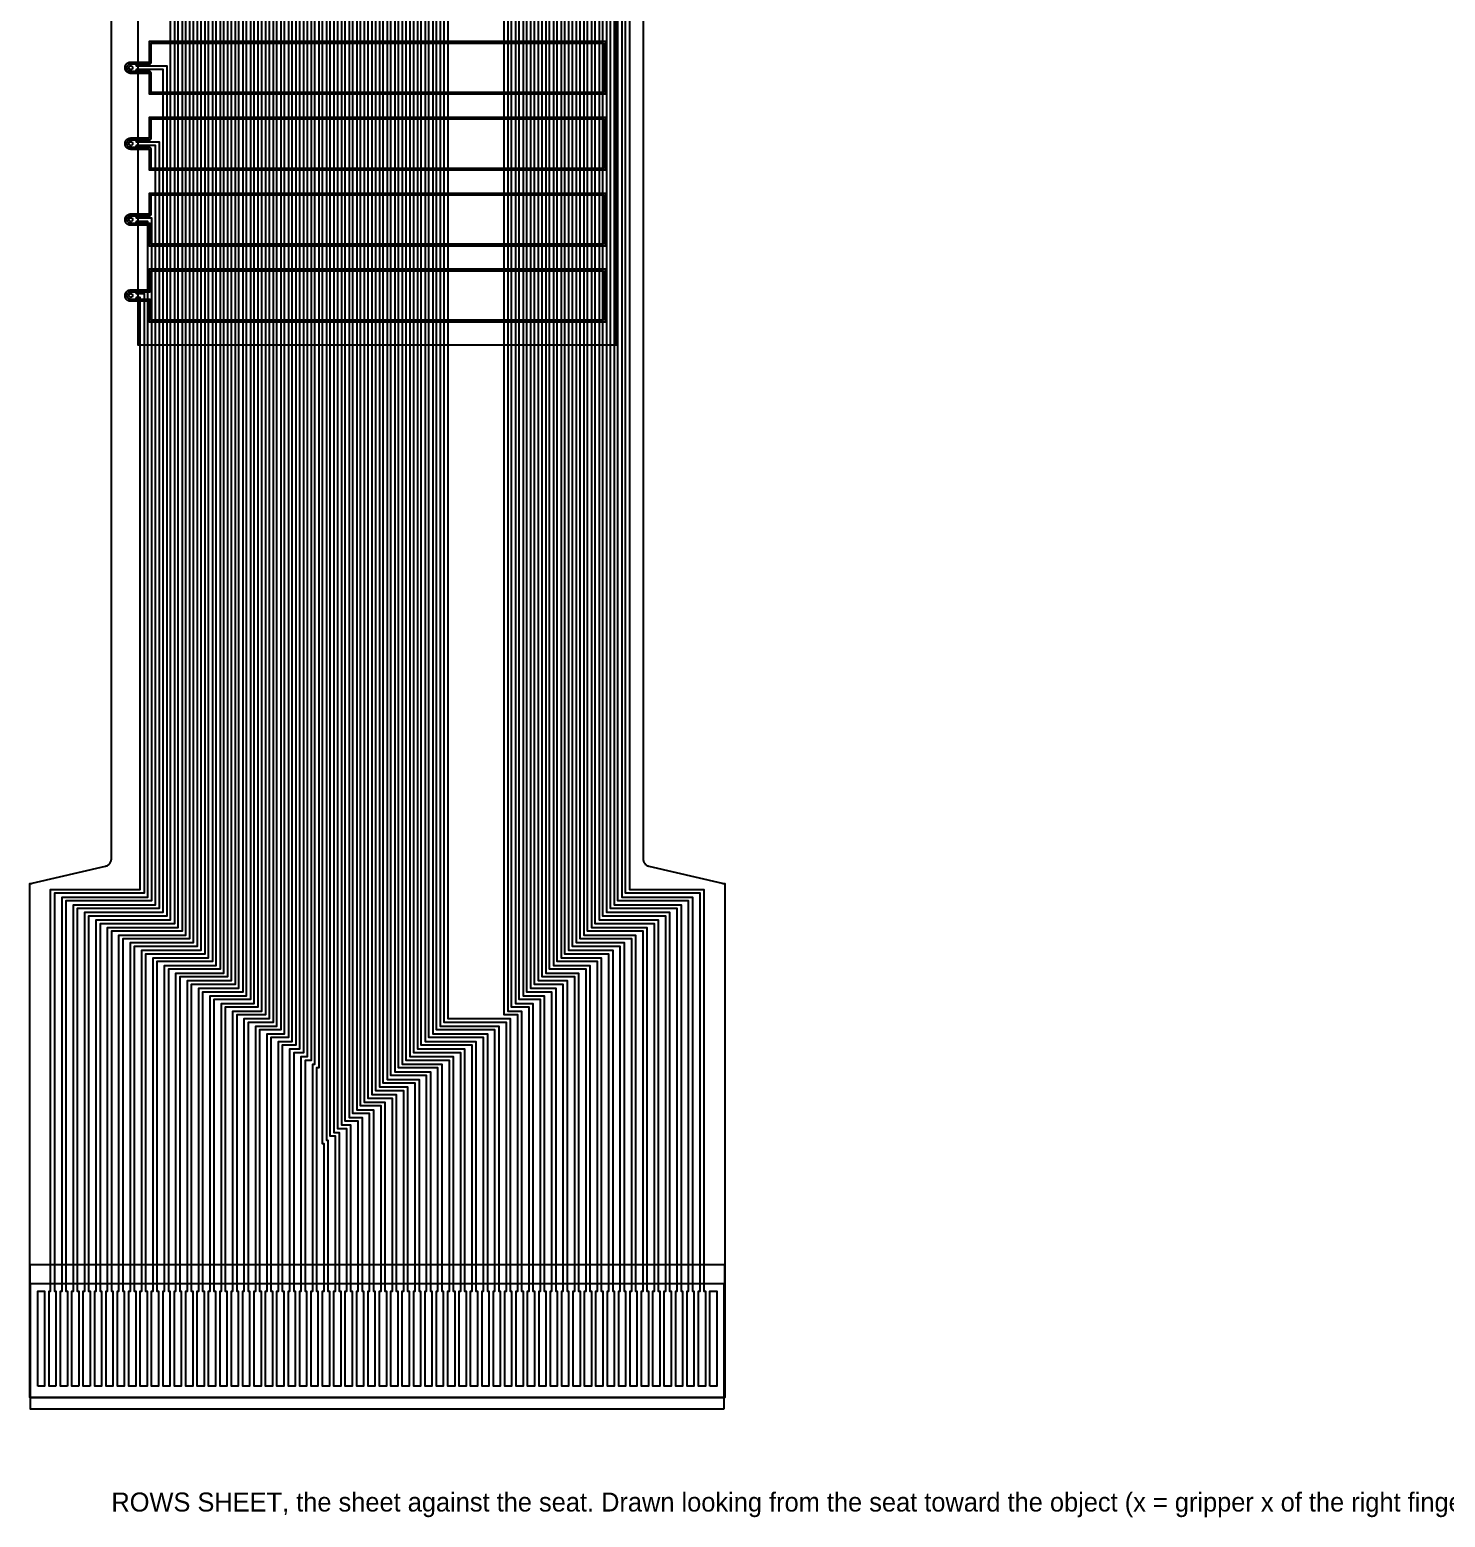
# Model space of a CAD drawing. Header units: millimetres. Extents: x -10 to 140, y -22 to 118.
# Drawn here: x -9.61 to 27.66, y -21.58 to 17.59 of the extents above; entities that cross this region are included whole.
import ezdxf

# ---------------------------------------------------------------- set-up
doc = ezdxf.new("R2010")
doc.units = ezdxf.units.MM
for name, color, linetype in [('COVERLAY_OPEN_L1', 3, 'Continuous'), ('COVERLAY_OPEN_L2', 4, 'Continuous'), ('CU_L1', 1, 'Continuous'), ('CU_L2', 5, 'Continuous'), ('NOTE', 8, 'Continuous'), ('OUTLINE', 7, 'Continuous'), ('STIFFENER', 8, 'Continuous'), ('VELOSTAT', 2, 'Continuous'), ('VIA', 6, 'Continuous')]:
    doc.layers.add(name, color=color, linetype=linetype)

msp = doc.modelspace()

# ---------------------------------------------------------------- linework, layer by layer
at = {"layer": 'COVERLAY_OPEN_L1'}
for points in [[(-7.037, 16.54), (-7.042, 16.551), (-7.046, 16.564), (-7.049, 16.576), (-7.05, 16.59), (-7.049, 16.603), (-7.046, 16.615), (-7.042, 16.628), (-7.037, 16.639), (-7.029, 16.65), (-7.021, 16.66), (-7.011, 16.669), (-7, 16.676), (-6.988, 16.682), (-6.976, 16.686), (-6.963, 16.689), (-6.948, 16.69), (-6.46, 16.69), (-6.455, 16.69), (-6.45, 16.69), (-6.445, 16.692), (-6.441, 16.693), (-6.436, 16.695), (-6.432, 16.698), (-6.428, 16.701), (-6.425, 16.704), (-6.421, 16.708), (-6.418, 16.712), (-6.416, 16.716), (-6.414, 16.72), (-6.412, 16.725), (-6.411, 16.73), (-6.41, 16.735), (-6.41, 16.74), (-6.41, 17.24), (5.49, 17.24), (5.49, 15.94), (-6.41, 15.94), (-6.41, 16.44), (-6.41, 16.444), (-6.411, 16.449), (-6.412, 16.454), (-6.414, 16.459), (-6.416, 16.463), (-6.418, 16.467), (-6.421, 16.471), (-6.425, 16.475), (-6.428, 16.478), (-6.432, 16.481), (-6.436, 16.484), (-6.441, 16.486), (-6.445, 16.487), (-6.45, 16.489), (-6.455, 16.489), (-6.46, 16.49), (-6.948, 16.49), (-6.963, 16.49), (-6.976, 16.493), (-6.988, 16.497), (-7, 16.503), (-7.011, 16.51), (-7.021, 16.519), (-7.029, 16.529), (-7.037, 16.54)], [(-7.037, 14.54), (-7.042, 14.551), (-7.046, 14.564), (-7.049, 14.576), (-7.05, 14.59), (-7.049, 14.603), (-7.046, 14.615), (-7.042, 14.628), (-7.037, 14.639), (-7.029, 14.65), (-7.021, 14.66), (-7.011, 14.669), (-7, 14.676), (-6.988, 14.682), (-6.976, 14.686), (-6.963, 14.689), (-6.948, 14.69), (-6.46, 14.69), (-6.455, 14.69), (-6.45, 14.69), (-6.445, 14.692), (-6.441, 14.693), (-6.436, 14.695), (-6.432, 14.698), (-6.428, 14.701), (-6.425, 14.704), (-6.421, 14.708), (-6.418, 14.712), (-6.416, 14.716), (-6.414, 14.72), (-6.412, 14.725), (-6.411, 14.73), (-6.41, 14.735), (-6.41, 14.74), (-6.41, 15.24), (5.49, 15.24), (5.49, 13.94), (-6.41, 13.94), (-6.41, 14.44), (-6.41, 14.444), (-6.411, 14.449), (-6.412, 14.454), (-6.414, 14.459), (-6.416, 14.463), (-6.418, 14.467), (-6.421, 14.471), (-6.425, 14.475), (-6.428, 14.478), (-6.432, 14.481), (-6.436, 14.484), (-6.441, 14.486), (-6.445, 14.487), (-6.45, 14.489), (-6.455, 14.489), (-6.46, 14.49), (-6.948, 14.49), (-6.963, 14.49), (-6.976, 14.493), (-6.988, 14.497), (-7, 14.503), (-7.011, 14.51), (-7.021, 14.519), (-7.029, 14.529), (-7.037, 14.54)], [(-7.037, 12.54), (-7.042, 12.551), (-7.046, 12.564), (-7.049, 12.576), (-7.05, 12.59), (-7.049, 12.603), (-7.046, 12.615), (-7.042, 12.628), (-7.037, 12.639), (-7.029, 12.65), (-7.021, 12.66), (-7.011, 12.669), (-7, 12.676), (-6.988, 12.682), (-6.976, 12.686), (-6.963, 12.689), (-6.948, 12.69), (-6.46, 12.69), (-6.455, 12.69), (-6.45, 12.69), (-6.445, 12.692), (-6.441, 12.693), (-6.436, 12.695), (-6.432, 12.698), (-6.428, 12.701), (-6.425, 12.704), (-6.421, 12.708), (-6.418, 12.712), (-6.416, 12.716), (-6.414, 12.72), (-6.412, 12.725), (-6.411, 12.73), (-6.41, 12.735), (-6.41, 12.74), (-6.41, 13.24), (5.49, 13.24), (5.49, 11.94), (-6.41, 11.94), (-6.41, 12.44), (-6.41, 12.444), (-6.411, 12.449), (-6.412, 12.454), (-6.414, 12.459), (-6.416, 12.463), (-6.418, 12.467), (-6.421, 12.471), (-6.425, 12.475), (-6.428, 12.478), (-6.432, 12.481), (-6.436, 12.484), (-6.441, 12.486), (-6.445, 12.487), (-6.45, 12.489), (-6.455, 12.489), (-6.46, 12.49), (-6.948, 12.49), (-6.963, 12.49), (-6.976, 12.493), (-6.988, 12.497), (-7, 12.503), (-7.011, 12.51), (-7.021, 12.519), (-7.029, 12.529), (-7.037, 12.54)], [(-7.029, 10.529), (-7.037, 10.54), (-7.042, 10.551), (-7.046, 10.564), (-7.049, 10.576), (-7.05, 10.59), (-7.049, 10.603), (-7.046, 10.615), (-7.042, 10.628), (-7.037, 10.639), (-7.029, 10.65), (-7.021, 10.66), (-7.011, 10.669), (-7, 10.676), (-6.988, 10.682), (-6.976, 10.686), (-6.963, 10.689), (-6.948, 10.69), (-6.46, 10.69), (-6.455, 10.69), (-6.45, 10.69), (-6.445, 10.692), (-6.441, 10.693), (-6.436, 10.695), (-6.432, 10.698), (-6.428, 10.701), (-6.425, 10.704), (-6.421, 10.708), (-6.418, 10.712), (-6.416, 10.716), (-6.414, 10.72), (-6.412, 10.725), (-6.411, 10.73), (-6.41, 10.735), (-6.41, 10.74), (-6.41, 11.24), (5.49, 11.24), (5.49, 9.94), (-6.41, 9.94), (-6.41, 10.44), (-6.41, 10.444), (-6.411, 10.449), (-6.412, 10.454), (-6.414, 10.459), (-6.416, 10.463), (-6.418, 10.467), (-6.421, 10.471), (-6.425, 10.475), (-6.428, 10.478), (-6.432, 10.481), (-6.436, 10.484), (-6.441, 10.486), (-6.445, 10.487), (-6.45, 10.489), (-6.455, 10.489), (-6.46, 10.49), (-6.948, 10.49), (-6.963, 10.49), (-6.976, 10.493), (-6.988, 10.497), (-7, 10.503), (-7.011, 10.51), (-7.021, 10.519), (-7.029, 10.529)]]:
    msp.add_lwpolyline(points, close=True, dxfattribs=at)
at = {"layer": 'COVERLAY_OPEN_L2'}
msp.add_lwpolyline([(8.68, -18.73), (8.68, -15.43), (-9.6, -15.43), (-9.6, -18.73), (8.68, -18.73)], close=True, dxfattribs=at)
at = {"layer": 'CU_L1'}
for points in [[(-6.97, 16.441), (-6.989, 16.445), (-7.007, 16.451), (-7.025, 16.46), (-7.041, 16.47), (-7.056, 16.483), (-7.069, 16.498), (-7.08, 16.515), (-7.089, 16.532), (-7.095, 16.551), (-7.099, 16.57), (-7.1, 16.59), (-7.099, 16.609), (-7.095, 16.628), (-7.089, 16.647), (-7.08, 16.665), (-7.069, 16.681), (-7.056, 16.696), (-7.041, 16.709), (-7.025, 16.719), (-7.007, 16.728), (-6.989, 16.734), (-6.97, 16.738), (-6.95, 16.74), (-6.46, 16.74), (-6.46, 17.29), (5.54, 17.29), (5.54, 15.89), (-6.46, 15.89), (-6.46, 16.44), (-6.95, 16.44), (-6.97, 16.441)], [(-6.97, 14.441), (-6.989, 14.445), (-7.007, 14.451), (-7.025, 14.46), (-7.041, 14.47), (-7.056, 14.483), (-7.069, 14.498), (-7.08, 14.515), (-7.089, 14.532), (-7.095, 14.551), (-7.099, 14.57), (-7.1, 14.59), (-7.099, 14.609), (-7.095, 14.628), (-7.089, 14.647), (-7.08, 14.665), (-7.069, 14.681), (-7.056, 14.696), (-7.041, 14.709), (-7.025, 14.719), (-7.007, 14.728), (-6.989, 14.734), (-6.97, 14.738), (-6.95, 14.74), (-6.46, 14.74), (-6.46, 15.29), (5.54, 15.29), (5.54, 13.89), (-6.46, 13.89), (-6.46, 14.44), (-6.95, 14.44), (-6.97, 14.441)], [(-6.97, 12.441), (-6.989, 12.445), (-7.007, 12.451), (-7.025, 12.46), (-7.041, 12.47), (-7.056, 12.483), (-7.069, 12.498), (-7.08, 12.515), (-7.089, 12.532), (-7.095, 12.551), (-7.099, 12.57), (-7.1, 12.59), (-7.099, 12.609), (-7.095, 12.628), (-7.089, 12.647), (-7.08, 12.665), (-7.069, 12.681), (-7.056, 12.696), (-7.041, 12.709), (-7.025, 12.719), (-7.007, 12.728), (-6.989, 12.734), (-6.97, 12.738), (-6.95, 12.74), (-6.46, 12.74), (-6.46, 13.29), (5.54, 13.29), (5.54, 11.89), (-6.46, 11.89), (-6.46, 12.44), (-6.95, 12.44), (-6.97, 12.441)], [(-6.97, 10.441), (-6.989, 10.445), (-7.007, 10.451), (-7.025, 10.46), (-7.041, 10.47), (-7.056, 10.483), (-7.069, 10.498), (-7.08, 10.515), (-7.089, 10.532), (-7.095, 10.551), (-7.099, 10.57), (-7.1, 10.59), (-7.099, 10.609), (-7.095, 10.628), (-7.089, 10.647), (-7.08, 10.665), (-7.069, 10.681), (-7.056, 10.696), (-7.041, 10.709), (-7.025, 10.719), (-7.007, 10.728), (-6.989, 10.734), (-6.97, 10.738), (-6.95, 10.74), (-6.46, 10.74), (-6.46, 11.29), (5.54, 11.29), (5.54, 9.89), (-6.46, 9.89), (-6.46, 10.44), (-6.95, 10.44), (-6.97, 10.441)]]:
    msp.add_lwpolyline(points, close=True, dxfattribs=at)
at = {"layer": 'CU_L2'}
for points in [[(5.98, 98.389), (5.98, 0), (5.98, -5.25), (7.84, -5.25), (7.84, -15.63), (7.88, -15.63), (7.88, -18.13), (7.88, -18.13), (7.84, -18.13), (7.74, -18.13), (7.7, -18.13), (7.7, -15.63), (7.74, -15.63), (7.74, -5.35), (5.88, -5.35), (5.88, 0), (5.88, 98.289)], [(6.18, 98.589), (6.18, 0), (6.18, -5.05), (8.14, -5.05), (8.14, -15.63), (8.18, -15.63), (8.18, -18.13), (8.18, -18.13), (8.14, -18.13), (8.04, -18.13), (8, -18.13), (8, -15.63), (8.04, -15.63), (8.04, -5.15), (6.08, -5.15), (6.08, 0), (6.08, 98.489)], [(5.58, 97.989), (5.58, 0), (5.58, -5.65), (7.24, -5.65), (7.24, -15.63), (7.28, -15.63), (7.28, -18.13), (7.28, -18.13), (7.24, -18.13), (7.14, -18.13), (7.1, -18.13), (7.1, -15.63), (7.14, -15.63), (7.14, -5.75), (5.48, -5.75), (5.48, 0), (5.48, 97.889)], [(5.78, 98.189), (5.78, 0), (5.78, -5.45), (7.54, -5.45), (7.54, -15.63), (7.58, -15.63), (7.58, -18.13), (7.58, -18.13), (7.54, -18.13), (7.44, -18.13), (7.4, -18.13), (7.4, -15.63), (7.44, -15.63), (7.44, -5.55), (5.68, -5.55), (5.68, 0), (5.68, 98.089)], [(5.18, 97.589), (5.18, 0), (5.18, -6.05), (6.64, -6.05), (6.64, -15.63), (6.68, -15.63), (6.68, -18.13), (6.68, -18.13), (6.64, -18.13), (6.54, -18.13), (6.5, -18.13), (6.5, -15.63), (6.54, -15.63), (6.54, -6.15), (5.08, -6.15), (5.08, 0), (5.08, 97.489)], [(5.38, 97.789), (5.38, 0), (5.38, -5.85), (6.94, -5.85), (6.94, -15.63), (6.98, -15.63), (6.98, -18.13), (6.98, -18.13), (6.94, -18.13), (6.84, -18.13), (6.8, -18.13), (6.8, -15.63), (6.84, -15.63), (6.84, -5.95), (5.28, -5.95), (5.28, 0), (5.28, 97.689)], [(4.78, 97.189), (4.78, 0), (4.78, -6.45), (6.04, -6.45), (6.04, -15.63), (6.08, -15.63), (6.08, -18.13), (6.08, -18.13), (6.04, -18.13), (5.94, -18.13), (5.9, -18.13), (5.9, -15.63), (5.94, -15.63), (5.94, -6.55), (4.68, -6.55), (4.68, 0), (4.68, 97.089)], [(4.98, 97.389), (4.98, 0), (4.98, -6.25), (6.34, -6.25), (6.34, -15.63), (6.38, -15.63), (6.38, -18.13), (6.38, -18.13), (6.34, -18.13), (6.24, -18.13), (6.2, -18.13), (6.2, -15.63), (6.24, -15.63), (6.24, -6.35), (4.88, -6.35), (4.88, 0), (4.88, 97.289)], [(4.38, 96.789), (4.38, 0), (4.38, -6.85), (5.44, -6.85), (5.44, -15.63), (5.48, -15.63), (5.48, -18.13), (5.48, -18.13), (5.44, -18.13), (5.34, -18.13), (5.3, -18.13), (5.3, -15.63), (5.34, -15.63), (5.34, -6.95), (4.28, -6.95), (4.28, 0), (4.28, 96.689)], [(4.58, 96.989), (4.58, 0), (4.58, -6.65), (5.74, -6.65), (5.74, -15.63), (5.78, -15.63), (5.78, -18.13), (5.78, -18.13), (5.74, -18.13), (5.64, -18.13), (5.6, -18.13), (5.6, -15.63), (5.64, -15.63), (5.64, -6.75), (4.48, -6.75), (4.48, 0), (4.48, 96.889)], [(3.98, 96.389), (3.98, 0), (3.98, -7.25), (4.84, -7.25), (4.84, -15.63), (4.88, -15.63), (4.88, -18.13), (4.88, -18.13), (4.84, -18.13), (4.74, -18.13), (4.7, -18.13), (4.7, -15.63), (4.74, -15.63), (4.74, -7.35), (3.88, -7.35), (3.88, 0), (3.88, 96.289)], [(4.18, 96.589), (4.18, 0), (4.18, -7.05), (5.14, -7.05), (5.14, -15.63), (5.18, -15.63), (5.18, -18.13), (5.18, -18.13), (5.14, -18.13), (5.04, -18.13), (5, -18.13), (5, -15.63), (5.04, -15.63), (5.04, -7.15), (4.08, -7.15), (4.08, 0), (4.08, 96.489)], [(3.58, 95.989), (3.58, 0), (3.58, -7.65), (4.24, -7.65), (4.24, -15.63), (4.28, -15.63), (4.28, -18.13), (4.28, -18.13), (4.24, -18.13), (4.14, -18.13), (4.1, -18.13), (4.1, -15.63), (4.14, -15.63), (4.14, -7.75), (3.48, -7.75), (3.48, 0), (3.48, 95.889)], [(3.78, 96.189), (3.78, 0), (3.78, -7.45), (4.54, -7.45), (4.54, -15.63), (4.58, -15.63), (4.58, -18.13), (4.58, -18.13), (4.54, -18.13), (4.44, -18.13), (4.4, -18.13), (4.4, -15.63), (4.44, -15.63), (4.44, -7.55), (3.68, -7.55), (3.68, 0), (3.68, 96.089)], [(3.18, 95.589), (3.18, 0), (3.18, -8.05), (3.64, -8.05), (3.64, -15.63), (3.68, -15.63), (3.68, -18.13), (3.68, -18.13), (3.64, -18.13), (3.54, -18.13), (3.5, -18.13), (3.5, -15.63), (3.54, -15.63), (3.54, -8.15), (3.08, -8.15), (3.08, 0), (3.08, 95.489)], [(3.38, 95.789), (3.38, 0), (3.38, -7.85), (3.94, -7.85), (3.94, -15.63), (3.98, -15.63), (3.98, -18.13), (3.98, -18.13), (3.94, -18.13), (3.84, -18.13), (3.8, -18.13), (3.8, -15.63), (3.84, -15.63), (3.84, -7.95), (3.28, -7.95), (3.28, 0), (3.28, 95.689)], [(2.98, 95.389), (2.98, 0), (2.98, -8.25), (3.34, -8.25), (3.34, -15.63), (3.38, -15.63), (3.38, -18.13), (3.38, -18.13), (3.34, -18.13), (3.24, -18.13), (3.2, -18.13), (3.2, -15.63), (3.24, -15.63), (3.24, -8.35), (2.88, -8.35), (2.88, 0), (2.88, 95.289)], [(1.4, 90.639), (1.4, 0), (1.4, -8.45), (3.04, -8.45), (3.04, -15.63), (3.08, -15.63), (3.08, -18.13), (3.08, -18.13), (3.04, -18.13), (2.94, -18.13), (2.9, -18.13), (2.9, -15.63), (2.94, -15.63), (2.94, -8.55), (1.3, -8.55), (1.3, 0), (1.3, 90.54)], [(1.2, 88.639), (1.2, 0), (1.2, -8.65), (2.74, -8.65), (2.74, -15.63), (2.78, -15.63), (2.78, -18.13), (2.78, -18.13), (2.74, -18.13), (2.64, -18.13), (2.6, -18.13), (2.6, -15.63), (2.64, -15.63), (2.64, -8.75), (1.1, -8.75), (1.1, 0), (1.1, 88.54)], [(1, 86.639), (1, 0), (1, -8.85), (2.44, -8.85), (2.44, -15.63), (2.48, -15.63), (2.48, -18.13), (2.48, -18.13), (2.44, -18.13), (2.34, -18.13), (2.3, -18.13), (2.3, -15.63), (2.34, -15.63), (2.34, -8.95), (0.9, -8.95), (0.9, 0), (0.9, 86.54)], [(0.8, 84.639), (0.8, 0), (0.8, -9.05), (2.14, -9.05), (2.14, -15.63), (2.18, -15.63), (2.18, -18.13), (2.18, -18.13), (2.14, -18.13), (2.04, -18.13), (2, -18.13), (2, -15.63), (2.04, -15.63), (2.04, -9.15), (0.7, -9.15), (0.7, 0), (0.7, 84.54)], [(0.6, 82.639), (0.6, 0), (0.6, -9.25), (1.84, -9.25), (1.84, -15.63), (1.88, -15.63), (1.88, -18.13), (1.88, -18.13), (1.84, -18.13), (1.74, -18.13), (1.7, -18.13), (1.7, -15.63), (1.74, -15.63), (1.74, -9.35), (0.5, -9.35), (0.5, 0), (0.5, 82.54)], [(0.4, 80.639), (0.4, 0), (0.4, -9.45), (1.54, -9.45), (1.54, -15.63), (1.58, -15.63), (1.58, -18.13), (1.58, -18.13), (1.54, -18.13), (1.44, -18.13), (1.4, -18.13), (1.4, -15.63), (1.44, -15.63), (1.44, -9.55), (0.3, -9.55), (0.3, 0), (0.3, 80.54)], [(0.2, 78.639), (0.2, 0), (0.2, -9.65), (1.24, -9.65), (1.24, -15.63), (1.28, -15.63), (1.28, -18.13), (1.28, -18.13), (1.24, -18.13), (1.14, -18.13), (1.1, -18.13), (1.1, -15.63), (1.14, -15.63), (1.14, -9.75), (0.1, -9.75), (0.1, 0), (0.1, 0), (0.1, 78.54)], [(0, 76.639), (0, 0), (0, 0), (0, -9.85), (0.94, -9.85), (0.94, -15.63), (0.98, -15.63), (0.98, -18.13), (0.98, -18.13), (0.94, -18.13), (0.84, -18.13), (0.8, -18.13), (0.8, -15.63), (0.84, -15.63), (0.84, -9.95), (-0.1, -9.95), (-0.1, 0), (-0.1, 0), (-0.1, 76.54)], [(-0.2, 74.639), (-0.2, 0), (-0.2, -10.05), (0.64, -10.05), (0.64, -15.63), (0.68, -15.63), (0.68, -18.13), (0.68, -18.13), (0.64, -18.13), (0.54, -18.13), (0.5, -18.13), (0.5, -15.63), (0.54, -15.63), (0.54, -10.15), (-0.3, -10.15), (-0.3, 0), (-0.3, 74.54)], [(-0.4, 72.639), (-0.4, 0), (-0.4, -10.25), (0.34, -10.25), (0.34, -15.63), (0.38, -15.63), (0.38, -18.13), (0.38, -18.13), (0.34, -18.13), (0.24, -18.13), (0.2, -18.13), (0.2, -15.63), (0.24, -15.63), (0.24, -10.35), (-0.5, -10.35), (-0.5, 0), (-0.5, 72.54)], [(-0.6, 70.639), (-0.6, 0), (-0.6, -10.45), (0.04, -10.45), (0.04, -15.63), (0.08, -15.63), (0.08, -18.13), (0.08, -18.13), (0.04, -18.13), (-0.06, -18.13), (-0.1, -18.13), (-0.1, -15.63), (-0.06, -15.63), (-0.06, -10.55), (-0.7, -10.55), (-0.7, 0), (-0.7, 70.54)], [(-0.8, 68.639), (-0.8, 0), (-0.8, -10.65), (-0.26, -10.65), (-0.26, -15.63), (-0.22, -15.63), (-0.22, -18.13), (-0.22, -18.13), (-0.26, -18.13), (-0.36, -18.13), (-0.4, -18.13), (-0.4, -15.63), (-0.36, -15.63), (-0.36, -10.75), (-0.9, -10.75), (-0.9, 0), (-0.9, 68.54)], [(-1, 66.639), (-1, 0), (-1, -10.85), (-0.56, -10.85), (-0.56, -15.63), (-0.52, -15.63), (-0.52, -18.13), (-0.52, -18.13), (-0.56, -18.13), (-0.66, -18.13), (-0.7, -18.13), (-0.7, -15.63), (-0.66, -15.63), (-0.66, -10.95), (-1.1, -10.95), (-1.1, 0), (-1.1, 66.54)], [(-1.2, 64.639), (-1.2, 0), (-1.2, -11.05), (-0.86, -11.05), (-0.86, -15.63), (-0.82, -15.63), (-0.82, -18.13), (-0.82, -18.13), (-0.86, -18.13), (-0.96, -18.13), (-1, -18.13), (-1, -15.63), (-0.96, -15.63), (-0.96, -11.15), (-1.3, -11.15), (-1.3, 0), (-1.3, 64.54)], [(-1.4, 62.639), (-1.4, 0), (-1.4, -11.25), (-1.16, -11.25), (-1.16, -15.63), (-1.12, -15.63), (-1.12, -18.13), (-1.12, -18.13), (-1.16, -18.13), (-1.26, -18.13), (-1.3, -18.13), (-1.3, -15.63), (-1.26, -15.63), (-1.26, -11.35), (-1.5, -11.35), (-1.5, 0), (-1.5, 62.54)], [(-1.6, 60.639), (-1.6, 0), (-1.6, -11.45), (-1.46, -11.45), (-1.46, -15.63), (-1.42, -15.63), (-1.42, -18.13), (-1.42, -18.13), (-1.46, -18.13), (-1.56, -18.13), (-1.6, -18.13), (-1.6, -15.63), (-1.56, -15.63), (-1.56, -11.55), (-1.7, -11.55), (-1.7, 0), (-1.7, 60.54)], [(-1.8, 58.639), (-1.8, 0), (-1.8, -11.65), (-1.76, -11.65), (-1.76, -15.63), (-1.72, -15.63), (-1.72, -18.13), (-1.72, -18.13), (-1.76, -18.13), (-1.86, -18.13), (-1.9, -18.13), (-1.9, -15.63), (-1.86, -15.63), (-1.86, -11.75), (-1.9, -11.75), (-1.9, 0), (-1.9, 58.54)], [(-2, 56.639), (-2, 0), (-2, -9.75), (-2.06, -9.75), (-2.06, -15.63), (-2.02, -15.63), (-2.02, -18.13), (-2.02, -18.13), (-2.06, -18.13), (-2.16, -18.13), (-2.2, -18.13), (-2.2, -15.63), (-2.16, -15.63), (-2.16, -9.65), (-2.1, -9.65), (-2.1, 0), (-2.1, 56.54)], [(-2.2, 54.639), (-2.2, 0), (-2.2, -9.55), (-2.36, -9.55), (-2.36, -15.63), (-2.32, -15.63), (-2.32, -18.13), (-2.32, -18.13), (-2.36, -18.13), (-2.46, -18.13), (-2.5, -18.13), (-2.5, -15.63), (-2.46, -15.63), (-2.46, -9.45), (-2.3, -9.45), (-2.3, 0), (-2.3, 54.54)], [(-2.4, 52.639), (-2.4, 0), (-2.4, -9.35), (-2.66, -9.35), (-2.66, -15.63), (-2.62, -15.63), (-2.62, -18.13), (-2.62, -18.13), (-2.66, -18.13), (-2.76, -18.13), (-2.8, -18.13), (-2.8, -15.63), (-2.76, -15.63), (-2.76, -9.25), (-2.5, -9.25), (-2.5, 0), (-2.5, 52.54)], [(-2.6, 50.639), (-2.6, 0), (-2.6, -9.15), (-2.96, -9.15), (-2.96, -15.63), (-2.92, -15.63), (-2.92, -18.13), (-2.92, -18.13), (-2.96, -18.13), (-3.06, -18.13), (-3.1, -18.13), (-3.1, -15.63), (-3.06, -15.63), (-3.06, -9.05), (-2.7, -9.05), (-2.7, 0), (-2.7, 50.54)], [(-2.8, 48.639), (-2.8, 0), (-2.8, -8.95), (-3.26, -8.95), (-3.26, -15.63), (-3.22, -15.63), (-3.22, -18.13), (-3.22, -18.13), (-3.26, -18.13), (-3.36, -18.13), (-3.4, -18.13), (-3.4, -15.63), (-3.36, -15.63), (-3.36, -8.85), (-2.9, -8.85), (-2.9, 0), (-2.9, 48.54)], [(-3, 46.639), (-3, 0), (-3, -8.75), (-3.56, -8.75), (-3.56, -15.63), (-3.52, -15.63), (-3.52, -18.13), (-3.52, -18.13), (-3.56, -18.13), (-3.66, -18.13), (-3.7, -18.13), (-3.7, -15.63), (-3.66, -15.63), (-3.66, -8.65), (-3.1, -8.65), (-3.1, 0), (-3.1, 46.54)], [(-3.2, 44.639), (-3.2, 0), (-3.2, -8.55), (-3.86, -8.55), (-3.86, -15.63), (-3.82, -15.63), (-3.82, -18.13), (-3.82, -18.13), (-3.86, -18.13), (-3.96, -18.13), (-4, -18.13), (-4, -15.63), (-3.96, -15.63), (-3.96, -8.45), (-3.3, -8.45), (-3.3, 0), (-3.3, 44.54)], [(-3.4, 42.639), (-3.4, 0), (-3.4, -8.35), (-4.16, -8.35), (-4.16, -15.63), (-4.12, -15.63), (-4.12, -18.13), (-4.12, -18.13), (-4.16, -18.13), (-4.26, -18.13), (-4.3, -18.13), (-4.3, -15.63), (-4.26, -15.63), (-4.26, -8.25), (-3.5, -8.25), (-3.5, 0), (-3.5, 42.54)], [(-3.6, 40.639), (-3.6, 0), (-3.6, -8.15), (-4.46, -8.15), (-4.46, -15.63), (-4.42, -15.63), (-4.42, -18.13), (-4.42, -18.13), (-4.46, -18.13), (-4.56, -18.13), (-4.6, -18.13), (-4.6, -15.63), (-4.56, -15.63), (-4.56, -8.05), (-3.7, -8.05), (-3.7, 0), (-3.7, 40.54)], [(-3.8, 38.639), (-3.8, 0), (-3.8, -7.95), (-4.76, -7.95), (-4.76, -15.63), (-4.72, -15.63), (-4.72, -18.13), (-4.72, -18.13), (-4.76, -18.13), (-4.86, -18.13), (-4.9, -18.13), (-4.9, -15.63), (-4.86, -15.63), (-4.86, -7.85), (-3.9, -7.85), (-3.9, 0), (-3.9, 38.54)], [(-4, 36.639), (-4, 0), (-4, -7.75), (-5.06, -7.75), (-5.06, -15.63), (-5.02, -15.63), (-5.02, -18.13), (-5.02, -18.13), (-5.06, -18.13), (-5.16, -18.13), (-5.2, -18.13), (-5.2, -15.63), (-5.16, -15.63), (-5.16, -7.65), (-4.1, -7.65), (-4.1, 0), (-4.1, 36.54)], [(-4.2, 34.639), (-4.2, 0), (-4.2, -7.55), (-5.36, -7.55), (-5.36, -15.63), (-5.32, -15.63), (-5.32, -18.13), (-5.32, -18.13), (-5.36, -18.13), (-5.46, -18.13), (-5.5, -18.13), (-5.5, -15.63), (-5.46, -15.63), (-5.46, -7.45), (-4.3, -7.45), (-4.3, 0), (-4.3, 34.54)], [(-4.4, 32.639), (-4.4, 0), (-4.4, -7.35), (-5.66, -7.35), (-5.66, -15.63), (-5.62, -15.63), (-5.62, -18.13), (-5.62, -18.13), (-5.66, -18.13), (-5.76, -18.13), (-5.8, -18.13), (-5.8, -15.63), (-5.76, -15.63), (-5.76, -7.25), (-4.5, -7.25), (-4.5, 0), (-4.5, 32.54)], [(-4.6, 30.64), (-4.6, 0), (-4.6, -7.15), (-5.96, -7.15), (-5.96, -15.63), (-5.92, -15.63), (-5.92, -18.13), (-5.92, -18.13), (-5.96, -18.13), (-6.06, -18.13), (-6.1, -18.13), (-6.1, -15.63), (-6.06, -15.63), (-6.06, -7.05), (-4.7, -7.05), (-4.7, 0), (-4.7, 30.54)], [(-4.8, 28.64), (-4.8, 0), (-4.8, -6.95), (-6.26, -6.95), (-6.26, -15.63), (-6.22, -15.63), (-6.22, -18.13), (-6.22, -18.13), (-6.26, -18.13), (-6.36, -18.13), (-6.4, -18.13), (-6.4, -15.63), (-6.36, -15.63), (-6.36, -6.85), (-4.9, -6.85), (-4.9, 0), (-4.9, 28.54)], [(-5, 26.64), (-5, 0), (-5, -6.75), (-6.56, -6.75), (-6.56, -15.63), (-6.52, -15.63), (-6.52, -18.13), (-6.52, -18.13), (-6.56, -18.13), (-6.66, -18.13), (-6.7, -18.13), (-6.7, -15.63), (-6.66, -15.63), (-6.66, -6.65), (-5.1, -6.65), (-5.1, 0), (-5.1, 26.54)], [(-5.2, 24.64), (-5.2, 0), (-5.2, -6.55), (-6.86, -6.55), (-6.86, -15.63), (-6.82, -15.63), (-6.82, -18.13), (-6.82, -18.13), (-6.86, -18.13), (-6.96, -18.13), (-7, -18.13), (-7, -15.63), (-6.96, -15.63), (-6.96, -6.45), (-5.3, -6.45), (-5.3, 0), (-5.3, 24.54)], [(-5.4, 22.64), (-5.4, 0), (-5.4, -6.35), (-7.16, -6.35), (-7.16, -15.63), (-7.12, -15.63), (-7.12, -18.13), (-7.12, -18.13), (-7.16, -18.13), (-7.26, -18.13), (-7.3, -18.13), (-7.3, -15.63), (-7.26, -15.63), (-7.26, -6.25), (-5.5, -6.25), (-5.5, 0), (-5.5, 22.54)], [(-5.6, 20.64), (-5.6, 0), (-5.6, -6.15), (-7.46, -6.15), (-7.46, -15.63), (-7.42, -15.63), (-7.42, -18.13), (-7.42, -18.13), (-7.46, -18.13), (-7.56, -18.13), (-7.6, -18.13), (-7.6, -15.63), (-7.56, -15.63), (-7.56, -6.05), (-5.7, -6.05), (-5.7, 0), (-5.7, 20.54)], [(-5.8, 18.64), (-5.8, 0), (-5.8, -5.95), (-7.76, -5.95), (-7.76, -15.63), (-7.72, -15.63), (-7.72, -18.13), (-7.72, -18.13), (-7.76, -18.13), (-7.86, -18.13), (-7.9, -18.13), (-7.9, -15.63), (-7.86, -15.63), (-7.86, -5.85), (-5.9, -5.85), (-5.9, 0), (-5.9, 18.54)]]:
    msp.add_lwpolyline(points, dxfattribs=at)
for points in [[(-8.02, -18.13), (-8.06, -18.13), (-8.16, -18.13), (-8.2, -18.13), (-8.2, -15.63), (-8.16, -15.63), (-8.16, -5.65), (-6.1, -5.65), (-6.1, 0), (-6.1, 16.54), (-6.809, 16.54), (-6.811, 16.532), (-6.82, 16.515), (-6.831, 16.498), (-6.844, 16.483), (-6.859, 16.47), (-6.875, 16.46), (-6.893, 16.451), (-6.911, 16.445), (-6.93, 16.441), (-6.95, 16.44), (-6.97, 16.441), (-6.989, 16.445), (-7.007, 16.451), (-7.025, 16.46), (-7.041, 16.47), (-7.056, 16.483), (-7.069, 16.498), (-7.08, 16.515), (-7.089, 16.532), (-7.095, 16.551), (-7.099, 16.57), (-7.1, 16.59), (-7.099, 16.609), (-7.095, 16.628), (-7.089, 16.647), (-7.08, 16.665), (-7.069, 16.681), (-7.056, 16.696), (-7.041, 16.709), (-7.025, 16.719), (-7.007, 16.728), (-6.989, 16.734), (-6.97, 16.738), (-6.95, 16.74), (-6.93, 16.738), (-6.911, 16.734), (-6.893, 16.728), (-6.875, 16.719), (-6.859, 16.709), (-6.844, 16.696), (-6.831, 16.681), (-6.82, 16.665), (-6.811, 16.647), (-6.809, 16.64), (-6, 16.64), (-6, 0), (-6, -5.75), (-8.06, -5.75), (-8.06, -15.63), (-8.02, -15.63), (-8.02, -18.13)], [(-8.32, -18.13), (-8.36, -18.13), (-8.46, -18.13), (-8.5, -18.13), (-8.5, -15.63), (-8.46, -15.63), (-8.46, -5.45), (-6.3, -5.45), (-6.3, 0), (-6.3, 14.54), (-6.809, 14.54), (-6.811, 14.532), (-6.82, 14.515), (-6.831, 14.498), (-6.844, 14.483), (-6.859, 14.47), (-6.875, 14.46), (-6.893, 14.451), (-6.911, 14.445), (-6.93, 14.441), (-6.95, 14.44), (-6.97, 14.441), (-6.989, 14.445), (-7.007, 14.451), (-7.025, 14.46), (-7.041, 14.47), (-7.056, 14.483), (-7.069, 14.498), (-7.08, 14.515), (-7.089, 14.532), (-7.095, 14.551), (-7.099, 14.57), (-7.1, 14.59), (-7.099, 14.609), (-7.095, 14.628), (-7.089, 14.647), (-7.08, 14.665), (-7.069, 14.681), (-7.056, 14.696), (-7.041, 14.709), (-7.025, 14.719), (-7.007, 14.728), (-6.989, 14.734), (-6.97, 14.738), (-6.95, 14.74), (-6.93, 14.738), (-6.911, 14.734), (-6.893, 14.728), (-6.875, 14.719), (-6.859, 14.709), (-6.844, 14.696), (-6.831, 14.681), (-6.82, 14.665), (-6.811, 14.647), (-6.809, 14.64), (-6.2, 14.64), (-6.2, 0), (-6.2, -5.55), (-8.36, -5.55), (-8.36, -15.63), (-8.32, -15.63), (-8.32, -18.13)], [(-8.62, -18.13), (-8.66, -18.13), (-8.76, -18.13), (-8.8, -18.13), (-8.8, -15.63), (-8.76, -15.63), (-8.76, -5.25), (-6.5, -5.25), (-6.5, 0), (-6.5, 12.54), (-6.809, 12.54), (-6.811, 12.532), (-6.82, 12.515), (-6.831, 12.498), (-6.844, 12.483), (-6.859, 12.47), (-6.875, 12.46), (-6.893, 12.451), (-6.911, 12.445), (-6.93, 12.441), (-6.95, 12.44), (-6.97, 12.441), (-6.989, 12.445), (-7.007, 12.451), (-7.025, 12.46), (-7.041, 12.47), (-7.056, 12.483), (-7.069, 12.498), (-7.08, 12.515), (-7.089, 12.532), (-7.095, 12.551), (-7.099, 12.57), (-7.1, 12.59), (-7.099, 12.609), (-7.095, 12.628), (-7.089, 12.647), (-7.08, 12.665), (-7.069, 12.681), (-7.056, 12.696), (-7.041, 12.709), (-7.025, 12.719), (-7.007, 12.728), (-6.989, 12.734), (-6.97, 12.738), (-6.95, 12.74), (-6.93, 12.738), (-6.911, 12.734), (-6.893, 12.728), (-6.875, 12.719), (-6.859, 12.709), (-6.844, 12.696), (-6.831, 12.681), (-6.82, 12.665), (-6.811, 12.647), (-6.809, 12.64), (-6.4, 12.64), (-6.4, 0), (-6.4, -5.35), (-8.66, -5.35), (-8.66, -15.63), (-8.62, -15.63), (-8.62, -18.13)], [(-8.92, -18.13), (-8.96, -18.13), (-9.06, -18.13), (-9.1, -18.13), (-9.1, -15.63), (-9.06, -15.63), (-9.06, -5.05), (-6.7, -5.05), (-6.7, 0), (-6.7, 10.54), (-6.809, 10.54), (-6.811, 10.532), (-6.82, 10.515), (-6.831, 10.498), (-6.844, 10.483), (-6.859, 10.47), (-6.875, 10.46), (-6.893, 10.451), (-6.911, 10.445), (-6.93, 10.441), (-6.95, 10.44), (-6.97, 10.441), (-6.989, 10.445), (-7.007, 10.451), (-7.025, 10.46), (-7.041, 10.47), (-7.056, 10.483), (-7.069, 10.498), (-7.08, 10.515), (-7.089, 10.532), (-7.095, 10.551), (-7.099, 10.57), (-7.1, 10.59), (-7.099, 10.609), (-7.095, 10.628), (-7.089, 10.647), (-7.08, 10.665), (-7.069, 10.681), (-7.056, 10.696), (-7.041, 10.709), (-7.025, 10.719), (-7.007, 10.728), (-6.989, 10.734), (-6.97, 10.738), (-6.95, 10.74), (-6.93, 10.738), (-6.911, 10.734), (-6.893, 10.728), (-6.875, 10.719), (-6.859, 10.709), (-6.844, 10.696), (-6.831, 10.681), (-6.82, 10.665), (-6.811, 10.647), (-6.809, 10.64), (-6.6, 10.64), (-6.6, 0), (-6.6, -5.15), (-8.96, -5.15), (-8.96, -15.63), (-8.92, -15.63), (-8.92, -18.13)], [(-9.4, -18.13), (-9.4, -15.63), (-9.22, -15.63), (-9.22, -18.13), (-9.4, -18.13)], [(8.3, -18.13), (8.3, -15.63), (8.48, -15.63), (8.48, -18.13), (8.3, -18.13)]]:
    msp.add_lwpolyline(points, close=True, dxfattribs=at)
at = {"layer": 'OUTLINE'}
msp.add_lwpolyline([(6.54, 101.379), (6.54, 0.495), (6.54, 0.007), (6.54, -4.241), (6.541, -4.26), (6.544, -4.279), (6.548, -4.298), (6.555, -4.316), (6.563, -4.333), (6.572, -4.35), (6.583, -4.366), (6.596, -4.38), (6.61, -4.393), (6.625, -4.405), (6.641, -4.415), (6.658, -4.424), (6.676, -4.431), (6.695, -4.436), (8.625, -4.885), (8.647, -4.889), (8.67, -4.89), (8.685, -4.89), (8.69, -4.89), (8.69, -4.895), (8.69, -18.425), (8.69, -18.43), (8.685, -18.43), (-9.605, -18.43), (-9.61, -18.43), (-9.61, -18.425), (-9.61, -18.425), (-9.61, -4.895), (-9.61, -4.89), (-9.605, -4.89), (-9.59, -4.89), (-9.567, -4.889), (-9.545, -4.885), (-7.615, -4.436), (-7.596, -4.431), (-7.578, -4.424), (-7.561, -4.415), (-7.545, -4.405), (-7.53, -4.393), (-7.516, -4.38), (-7.503, -4.366), (-7.492, -4.35), (-7.483, -4.333), (-7.475, -4.316), (-7.468, -4.298), (-7.464, -4.279), (-7.461, -4.26), (-7.46, -4.241), (-7.46, 0.007), (-7.46, 0.495), (-7.46, 101.379)], dxfattribs=at)
at = {"layer": 'STIFFENER'}
msp.add_lwpolyline([(8.69, -18.43), (8.69, -14.93), (-9.61, -14.93), (-9.61, -18.43), (8.69, -18.43)], close=True, dxfattribs=at)
at = {"layer": 'VELOSTAT'}
msp.add_lwpolyline([(5.84, 9.29), (5.84, 91.889), (-6.76, 91.889), (-6.76, 9.29), (5.84, 9.29)], close=True, dxfattribs=at)
at = {"layer": 'VIA'}
for centre in [(-6.95, 16.59), (-6.95, 14.59), (-6.95, 12.59), (-6.95, 10.59)]:
    msp.add_circle(centre, 0.05, dxfattribs=at)

# ---------------------------------------------------------------- texts
at = {"layer": 'NOTE'}
msp.add_text('ROWS SHEET, the sheet against the seat. Drawn looking from the seat toward the object (x = gripper x of the right finger, tip up), so this is its L2 side: mirror it for fab, with L1 as the top layer. L1 = row electrodes (face the Velostat), L2 = leads + tail fingers. 2-layer flex, 12.5 um PI core, 1/3 oz Cu, laser microvias 0.1/0.3 filled+capped, ENIG. Coverlay windows: COVERLAY_OPEN_L1 over the electrodes, COVERLAY_OPEN_L2 over the fingers; stiffener to 0.2 mm on the L1 face, behind the fingers.', height=0.5, dxfattribs=at).set_placement((-7.46, -21.43))

doc.saveas('drawing.dxf')
